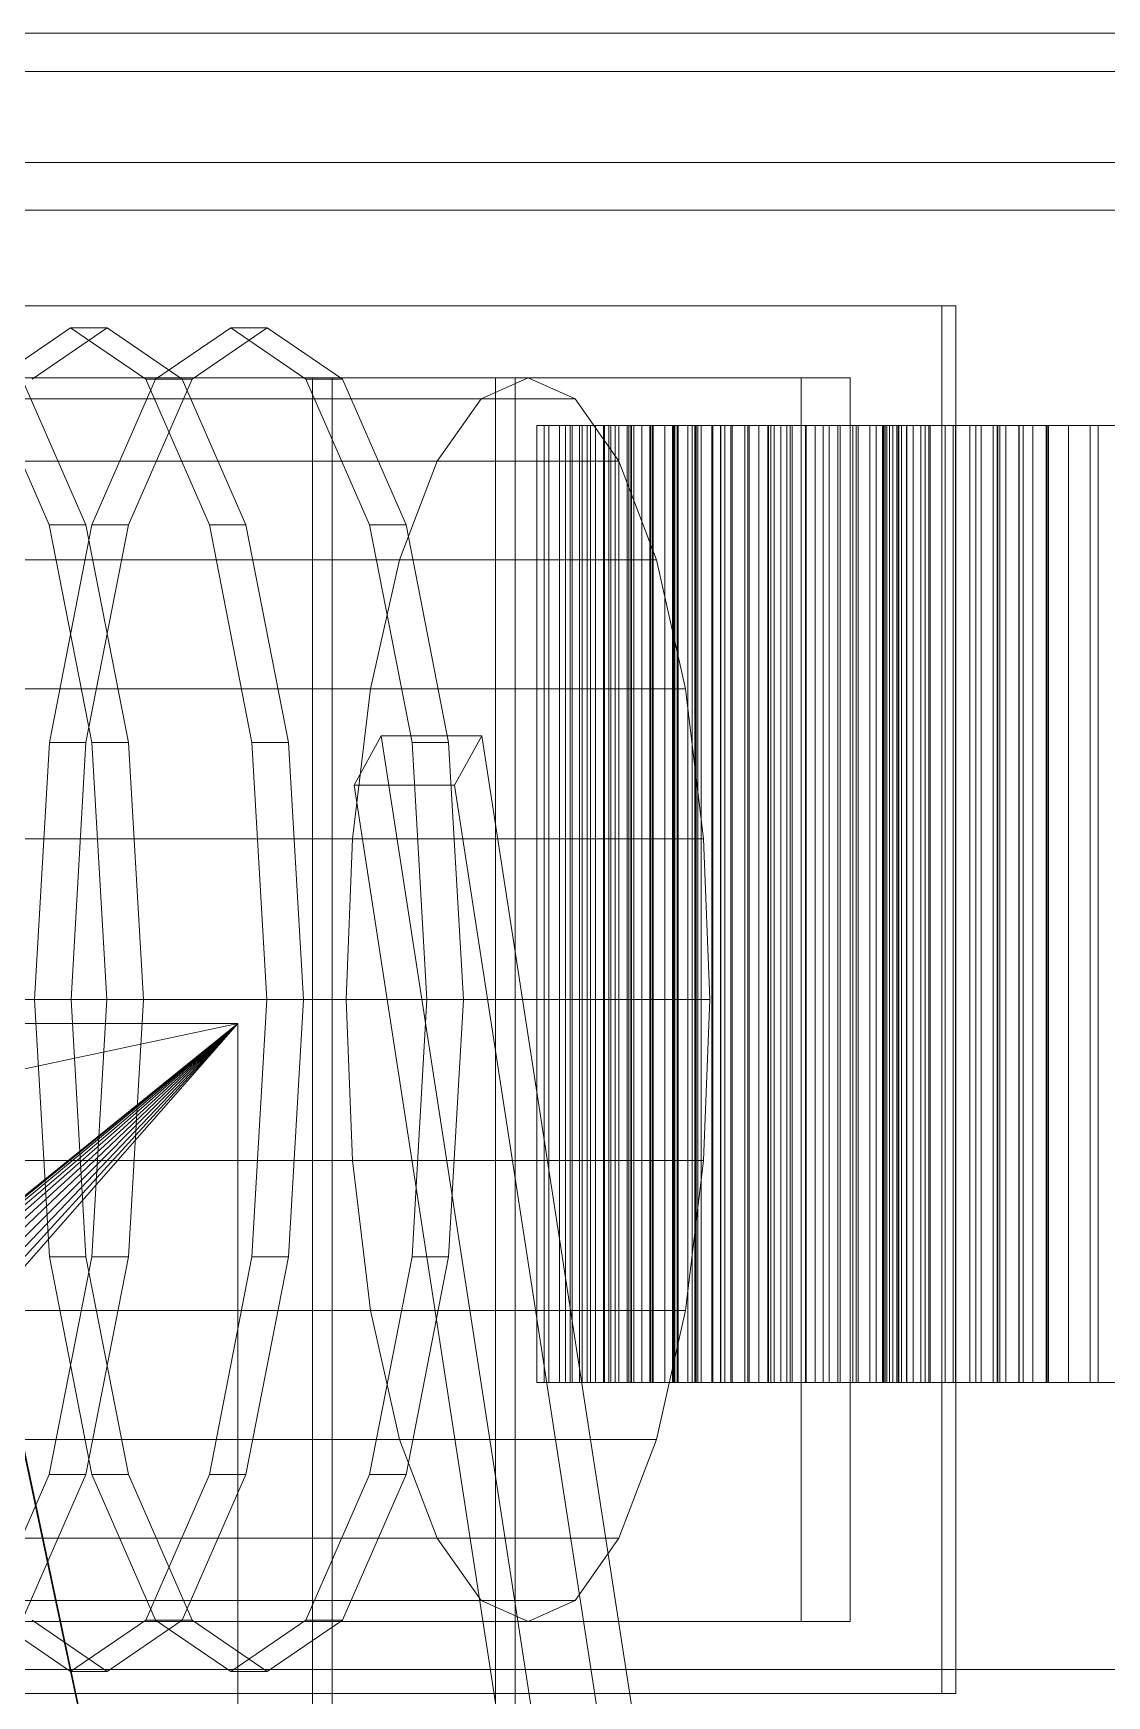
# Model space of a CAD drawing. Header units: millimetres. Extents: x -1970 to 34302, y -65268 to 6837.
# Drawn here: x 24810.4 to 25034.8, y -17515.5 to -17168 of the extents above; entities that cross this region are included whole.
import ezdxf

# ---------------------------------------------------------------- set-up
doc = ezdxf.new("R2010")
doc.units = ezdxf.units.MM
doc.layers.add('superior_briquetadora', color=7, linetype='Continuous', lineweight=0)
doc.layers.add('superior_C02', color=7, linetype='Continuous', lineweight=0)

msp = doc.modelspace()

# ---------------------------------------------------------------- linework, layer by layer
at = {"layer": 'superior_briquetadora'}
for p, q in [((24915.716, -17250), (24915.716, -17450)), ((24920.433, -17250), (24915.716, -17250)), ((24917.219, -17250), (24917.219, -17450)), ((24921.719, -17250), (24917.219, -17250)), ((24917.219, -17250), (24918.185, -17250)), ((24918.185, -17250), (24918.185, -17450)), ((24918.185, -17250), (24923.073, -17250)), ((24920.433, -17250), (24920.433, -17450)), ((24925.156, -17250), (24920.433, -17250)), ((24921.719, -17250), (24921.719, -17450)), ((24926.242, -17250), (24921.719, -17250)), ((24922.68, -17250), (24922.68, -17450)), ((24926.92, -17250), (24922.68, -17250)), ((24922.68, -17250), (24924.603, -17250)), ((24923.073, -17250), (24923.073, -17450)), ((24923.073, -17250), (24927.951, -17250)), ((24924.603, -17250), (24924.603, -17450)), ((24924.603, -17250), (24929.615, -17250)), ((24925.156, -17250), (24925.156, -17450)), ((24929.883, -17250), (24925.156, -17250)), ((24926.242, -17250), (24926.242, -17450)), ((24930.788, -17250), (24926.242, -17250)), ((24926.92, -17250), (24926.92, -17450)), ((24931.2, -17250), (24926.92, -17250)), ((24927.951, -17250), (24927.951, -17450)), ((24927.951, -17250), (24932.814, -17250)), ((24929.615, -17250), (24929.615, -17450)), ((24929.615, -17250), (24934.6, -17250)), ((24929.883, -17250), (24929.883, -17450)), ((24934.612, -17250), (24929.883, -17250)), ((24930.788, -17250), (24930.788, -17450)), ((24935.355, -17250), (24930.788, -17250)), ((24931.2, -17250), (24931.2, -17450)), ((24935.52, -17250), (24931.2, -17250)), ((24932.046, -17250), (24932.046, -17450)), ((24935.985, -17250), (24932.046, -17250)), ((24932.046, -17250), (24934.908, -17250)), ((24932.814, -17250), (24932.814, -17450)), ((24932.814, -17250), (24937.66, -17250)), ((24934.6, -17250), (24934.6, -17450)), ((24934.6, -17250), (24939.553, -17250)), ((24934.612, -17250), (24934.612, -17450)), ((24939.34, -17250), (24934.612, -17250)), ((24934.908, -17250), (24934.908, -17450)), ((24934.908, -17250), (24939.996, -17250)), ((24935.355, -17250), (24935.355, -17450)), ((24939.941, -17250), (24935.355, -17250)), ((24935.52, -17250), (24935.52, -17450)), ((24939.88, -17250), (24935.52, -17250)), ((24935.985, -17250), (24935.985, -17450)), ((24939.981, -17250), (24935.985, -17250)), ((24937.66, -17250), (24937.66, -17450)), ((24937.66, -17250), (24942.484, -17250)), ((24939.34, -17250), (24939.34, -17450)), ((24944.064, -17250), (24939.34, -17250)), ((24939.553, -17250), (24939.553, -17450)), ((24939.553, -17250), (24944.469, -17250)), ((24939.88, -17250), (24939.88, -17450)), ((24944.281, -17250), (24939.88, -17250)), ((24939.941, -17250), (24939.941, -17450)), ((24944.548, -17250), (24939.941, -17250)), ((24939.981, -17250), (24939.981, -17450)), ((24944.034, -17250), (24939.981, -17250)), ((24939.996, -17250), (24939.996, -17450)), ((24939.996, -17250), (24945.04, -17250)), ((24942.484, -17250), (24942.484, -17450)), ((24942.484, -17250), (24947.28, -17250)), ((24944.034, -17250), (24944.034, -17450)), ((24948.145, -17250), (24944.034, -17250)), ((24944.064, -17250), (24944.064, -17450)), ((24944.548, -17250), (24944.064, -17250)), ((24944.281, -17250), (24944.281, -17450)), ((24948.726, -17250), (24944.281, -17250)), ((24944.469, -17250), (24944.469, -17450)), ((24944.469, -17250), (24949.343, -17250)), ((24944.548, -17250), (24944.548, -17450)), ((24945.04, -17250), (24945.04, -17450)), ((24945.04, -17250), (24950.034, -17250)), ((24945.227, -17250), (24945.227, -17450)), ((24948.827, -17250), (24945.227, -17250)), ((24945.227, -17250), (24949, -17250)), ((24947.28, -17250), (24947.28, -17450)), ((24947.28, -17250), (24948.726, -17250)), ((24948.145, -17250), (24948.145, -17450)), ((24952.318, -17250), (24948.145, -17250)), ((24948.726, -17250), (24948.726, -17450)), ((24948.827, -17250), (24948.827, -17450)), ((24952.5, -17250), (24948.827, -17250)), ((24949, -17250), (24949, -17450)), ((24949, -17250), (24954.115, -17250)), ((24949.343, -17250), (24949.343, -17450)), ((24949.343, -17250), (24954.165, -17250)), ((24950.034, -17250), (24950.034, -17450)), ((24950.034, -17250), (24954.974, -17250)), ((24952.318, -17250), (24952.318, -17450)), ((24956.558, -17250), (24952.318, -17250)), ((24952.5, -17250), (24952.5, -17450)), ((24956.247, -17250), (24952.5, -17250)), ((24954.115, -17250), (24954.115, -17450)), ((24954.115, -17250), (24959.169, -17250)), ((24954.165, -17250), (24954.165, -17450)), ((24954.165, -17250), (24956.558, -17250)), ((24954.974, -17250), (24954.974, -17450)), ((24954.974, -17250), (24959.85, -17250)), ((24956.247, -17250), (24956.247, -17450)), ((24960.07, -17250), (24956.247, -17250)), ((24956.558, -17250), (24956.558, -17450)), ((24959.169, -17250), (24959.169, -17450)), ((24959.169, -17250), (24964.158, -17250)), ((24959.85, -17250), (24959.85, -17450)), ((24959.85, -17250), (24964.651, -17250)), ((24960.07, -17250), (24960.07, -17450)), ((24963.975, -17250), (24960.07, -17250)), ((24962.096, -17250), (24962.096, -17450)), ((24965.323, -17250), (24962.096, -17250)), ((24962.096, -17250), (24966.744, -17250)), ((24963.975, -17250), (24963.975, -17450)), ((24967.969, -17250), (24963.975, -17250)), ((24964.158, -17250), (24964.158, -17450)), ((24964.158, -17250), (24969.072, -17250)), ((24964.651, -17250), (24964.651, -17450)), ((24964.651, -17250), (24967.969, -17250)), ((24965.323, -17250), (24965.323, -17450)), ((24968.637, -17250), (24965.323, -17250)), ((24966.744, -17250), (24966.744, -17450)), ((24966.744, -17250), (24971.837, -17250)), ((24967.969, -17250), (24967.969, -17450)), ((24968.637, -17250), (24968.637, -17450)), ((24972.042, -17250), (24968.637, -17250)), ((24969.072, -17250), (24969.072, -17450)), ((24969.072, -17250), (24973.904, -17250)), ((24971.837, -17250), (24971.837, -17450)), ((24971.837, -17250), (24976.853, -17250)), ((24972.042, -17250), (24972.042, -17450)), ((24975.541, -17250), (24972.042, -17250)), ((24973.904, -17250), (24973.904, -17450)), ((24973.904, -17250), (24978.639, -17250)), ((24975.541, -17250), (24975.541, -17450)), ((24979.14, -17250), (24975.541, -17250)), ((24976.853, -17250), (24976.853, -17450)), ((24976.853, -17250), (24981.787, -17250)), ((24978.639, -17250), (24978.639, -17450)), ((24978.639, -17250), (24982.85, -17250)), ((24979.14, -17250), (24979.14, -17450)), ((24982.85, -17250), (24979.14, -17250)), ((24981.787, -17250), (24981.787, -17450)), ((24981.787, -17250), (24986.629, -17250)), ((24982.491, -17250), (24982.491, -17450)), ((24985.313, -17250), (24982.491, -17250)), ((24982.491, -17250), (24987.969, -17250)), ((24982.85, -17250), (24982.85, -17450)), ((24985.313, -17250), (24985.313, -17450)), ((24988.237, -17250), (24985.313, -17250)), ((24986.629, -17250), (24986.629, -17450)), ((24986.629, -17250), (24991.37, -17250)), ((24987.969, -17250), (24987.969, -17450)), ((24987.969, -17250), (24992.99, -17250)), ((24988.187, -17250), (24988.263, -17250)), ((24988.187, -17450), (24988.187, -17250)), ((24988.237, -17250), (24988.237, -17450)), ((24991.267, -17250), (24988.237, -17250)), ((24988.263, -17250), (24988.494, -17250)), ((24988.263, -17450), (24988.263, -17250)), ((24988.494, -17250), (24988.877, -17250)), ((24988.494, -17450), (24988.494, -17250)), ((24988.877, -17250), (24989.414, -17250)), ((24988.877, -17450), (24988.877, -17250)), ((24989.414, -17250), (24990.104, -17250)), ((24989.414, -17450), (24989.414, -17250)), ((24990.104, -17250), (24990.946, -17250)), ((24990.104, -17450), (24990.104, -17250)), ((24990.946, -17250), (24991.941, -17250)), ((24990.946, -17450), (24990.946, -17250)), ((24991.267, -17250), (24991.267, -17450)), ((24994.407, -17250), (24991.267, -17250)), ((24991.37, -17250), (24991.37, -17450)), ((24991.37, -17250), (24995.992, -17250)), ((24991.941, -17250), (24993.088, -17250)), ((24991.941, -17450), (24991.941, -17250)), ((24992.99, -17250), (24992.99, -17450)), ((24992.99, -17250), (24997.92, -17250)), ((24996.854, -17250), (24993.088, -17250)), ((24993.088, -17450), (24993.088, -17250)), ((24994.407, -17250), (24994.407, -17450)), ((24997.666, -17250), (24994.407, -17250)), ((24995.992, -17250), (24995.992, -17450)), ((24995.992, -17250), (25001.056, -17250)), ((25003.221, -17250), (24996.854, -17250)), ((24996.854, -17450), (24996.854, -17250)), ((24997.666, -17250), (24997.666, -17450)), ((25001.056, -17250), (24997.666, -17250)), ((24997.92, -17250), (24997.92, -17450)), ((24997.92, -17250), (25002.752, -17250)), ((25001.056, -17250), (25001.056, -17450)), ((25002.752, -17250), (25002.752, -17450)), ((25002.752, -17250), (25007.476, -17250)), ((25011.945, -17250), (25003.221, -17250)), ((25003.221, -17450), (25003.221, -17250)), ((25006.215, -17250), (25006.215, -17450)), ((25008.605, -17250), (25006.215, -17250)), ((25006.215, -17250), (25012.471, -17250)), ((25007.476, -17250), (25007.476, -17450)), ((25007.476, -17250), (25012.08, -17250)), ((25008.605, -17250), (25008.605, -17450)), ((25011.111, -17250), (25008.605, -17250)), ((25011.111, -17250), (25011.111, -17450)), ((25013.737, -17250), (25011.111, -17250)), ((25022.69, -17250), (25011.945, -17250)), ((25011.945, -17450), (25011.945, -17250)), ((25012.08, -17250), (25012.08, -17450)), ((25012.08, -17250), (25016.545, -17250)), ((25012.471, -17250), (25012.471, -17450)), ((25012.471, -17250), (25017.372, -17250)), ((25013.737, -17250), (25013.737, -17450)), ((25016.488, -17250), (25013.737, -17250)), ((25016.488, -17250), (25016.488, -17450)), ((25019.375, -17250), (25016.488, -17250)), ((25016.545, -17250), (25016.545, -17450)), ((25016.545, -17250), (25022.413, -17250)), ((25017.372, -17250), (25017.372, -17450)), ((25017.372, -17250), (25022.168, -17250)), ((25019.375, -17250), (25019.375, -17450)), ((25022.413, -17250), (25019.375, -17250)), ((25022.168, -17250), (25022.168, -17450)), ((25022.168, -17250), (25026.851, -17250)), ((25022.413, -17250), (25022.413, -17450)), ((25035.043, -17250), (25022.69, -17250)), ((25022.69, -17450), (25022.69, -17250)), ((25026.851, -17250), (25026.851, -17450)), ((25026.851, -17250), (25031.411, -17250)), ((25031.411, -17250), (25031.411, -17450)), ((25031.411, -17250), (25035.834, -17250)), ((25033.039, -17250), (25033.039, -17450)), ((25034.975, -17250), (25033.039, -17250)), ((25033.039, -17250), (25040.012, -17250)), ((24553.187, -17375), (24853.187, -17375)), ((24853.187, -17375), (24611.431, -17426.173)), ((24853.187, -17375), (24613.187, -17426)), ((24853.187, -17375), (24788.186, -17427.517)), ((24853.187, -17375), (24789.742, -17426.685)), ((24853.187, -17375), (24791.431, -17426.173)), ((24853.187, -17375), (24793.187, -17426)), ((24853.187, -17375), (24794.942, -17426.173)), ((24853.187, -17375), (24796.631, -17426.685)), ((24853.187, -17375), (24798.187, -17427.517)), ((24853.187, -17375), (24799.551, -17428.636)), ((24853.187, -17375), (24800.67, -17430)), ((24853.187, -17375), (24801.501, -17431.556)), ((24853.187, -17375), (24802.014, -17433.244)), ((24853.187, -17375), (24853.187, -17675)), ((24853.187, -17675), (24802.014, -17433.244)), ((24853.187, -17675), (24802.187, -17435)), ((24920.433, -17450), (24915.716, -17450)), ((24921.719, -17450), (24917.219, -17450)), ((24917.219, -17450), (24918.185, -17450)), ((24918.185, -17450), (24923.073, -17450)), ((24925.156, -17450), (24920.433, -17450)), ((24926.242, -17450), (24921.719, -17450)), ((24926.92, -17450), (24922.68, -17450)), ((24922.68, -17450), (24924.603, -17450)), ((24923.073, -17450), (24927.951, -17450)), ((24924.603, -17450), (24929.615, -17450)), ((24929.883, -17450), (24925.156, -17450)), ((24930.788, -17450), (24926.242, -17450)), ((24931.2, -17450), (24926.92, -17450)), ((24927.951, -17450), (24932.814, -17450)), ((24929.615, -17450), (24934.6, -17450)), ((24934.612, -17450), (24929.883, -17450)), ((24935.355, -17450), (24930.788, -17450)), ((24935.52, -17450), (24931.2, -17450)), ((24935.985, -17450), (24932.046, -17450)), ((24932.046, -17450), (24934.908, -17450)), ((24932.814, -17450), (24937.66, -17450)), ((24934.6, -17450), (24939.553, -17450)), ((24939.34, -17450), (24934.612, -17450)), ((24934.908, -17450), (24939.996, -17450)), ((24939.941, -17450), (24935.355, -17450)), ((24939.88, -17450), (24935.52, -17450)), ((24939.981, -17450), (24935.985, -17450)), ((24937.66, -17450), (24942.484, -17450)), ((24944.064, -17450), (24939.34, -17450)), ((24939.553, -17450), (24944.469, -17450)), ((24944.281, -17450), (24939.88, -17450)), ((24944.548, -17450), (24939.941, -17450)), ((24944.034, -17450), (24939.981, -17450)), ((24939.996, -17450), (24945.04, -17450)), ((24942.484, -17450), (24947.28, -17450)), ((24948.145, -17450), (24944.034, -17450)), ((24944.548, -17450), (24944.064, -17450)), ((24948.726, -17450), (24944.281, -17450)), ((24944.469, -17450), (24949.343, -17450)), ((24945.04, -17450), (24950.034, -17450)), ((24948.827, -17450), (24945.227, -17450)), ((24945.227, -17450), (24949, -17450)), ((24947.28, -17450), (24948.726, -17450)), ((24952.318, -17450), (24948.145, -17450)), ((24952.5, -17450), (24948.827, -17450)), ((24949, -17450), (24954.115, -17450)), ((24949.343, -17450), (24954.165, -17450)), ((24950.034, -17450), (24954.974, -17450)), ((24956.558, -17450), (24952.318, -17450)), ((24956.247, -17450), (24952.5, -17450)), ((24954.115, -17450), (24959.169, -17450)), ((24954.165, -17450), (24956.558, -17450)), ((24954.974, -17450), (24959.85, -17450)), ((24960.07, -17450), (24956.247, -17450)), ((24959.169, -17450), (24964.158, -17450)), ((24959.85, -17450), (24964.651, -17450)), ((24963.975, -17450), (24960.07, -17450)), ((24965.323, -17450), (24962.096, -17450)), ((24962.096, -17450), (24966.744, -17450)), ((24967.969, -17450), (24963.975, -17450)), ((24964.158, -17450), (24969.072, -17450)), ((24964.651, -17450), (24967.969, -17450)), ((24968.637, -17450), (24965.323, -17450)), ((24966.744, -17450), (24971.837, -17450)), ((24972.042, -17450), (24968.637, -17450)), ((24969.072, -17450), (24973.904, -17450)), ((24971.837, -17450), (24976.853, -17450)), ((24975.541, -17450), (24972.042, -17450)), ((24973.904, -17450), (24978.639, -17450)), ((24979.14, -17450), (24975.541, -17450)), ((24976.853, -17450), (24981.787, -17450)), ((24978.639, -17450), (24982.85, -17450)), ((24982.85, -17450), (24979.14, -17450)), ((24981.787, -17450), (24986.629, -17450)), ((24985.313, -17450), (24982.491, -17450)), ((24982.491, -17450), (24987.969, -17450)), ((24988.237, -17450), (24985.313, -17450)), ((24986.629, -17450), (24991.37, -17450)), ((24987.969, -17450), (24992.99, -17450)), ((24988.263, -17450), (24988.187, -17450)), ((24991.267, -17450), (24988.237, -17450)), ((24988.494, -17450), (24988.263, -17450)), ((24988.877, -17450), (24988.494, -17450)), ((24989.414, -17450), (24988.877, -17450)), ((24990.104, -17450), (24989.414, -17450)), ((24990.946, -17450), (24990.104, -17450)), ((24991.941, -17450), (24990.946, -17450)), ((24994.407, -17450), (24991.267, -17450)), ((24991.37, -17450), (24995.992, -17450)), ((24993.088, -17450), (24991.941, -17450)), ((24992.99, -17450), (24997.92, -17450)), ((24996.854, -17450), (24993.088, -17450)), ((24997.666, -17450), (24994.407, -17450)), ((24995.992, -17450), (25001.056, -17450)), ((25003.221, -17450), (24996.854, -17450)), ((25001.056, -17450), (24997.666, -17450)), ((24997.92, -17450), (25002.752, -17450)), ((25002.752, -17450), (25007.476, -17450)), ((25003.221, -17450), (25011.945, -17450)), ((25008.605, -17450), (25006.215, -17450)), ((25006.215, -17450), (25012.471, -17450)), ((25007.476, -17450), (25012.08, -17450)), ((25011.111, -17450), (25008.605, -17450)), ((25013.737, -17450), (25011.111, -17450)), ((25011.945, -17450), (25022.69, -17450)), ((25012.08, -17450), (25016.545, -17450)), ((25012.471, -17450), (25017.372, -17450)), ((25016.488, -17450), (25013.737, -17450)), ((25019.375, -17450), (25016.488, -17450)), ((25016.545, -17450), (25022.413, -17450)), ((25017.372, -17450), (25022.168, -17450)), ((25022.413, -17450), (25019.375, -17450)), ((25022.168, -17450), (25026.851, -17450)), ((25022.69, -17450), (25035.043, -17450)), ((25026.851, -17450), (25031.411, -17450)), ((25031.411, -17450), (25035.834, -17450)), ((25034.975, -17450), (25033.039, -17450)), ((25033.039, -17450), (25040.012, -17450)), ((24628.187, -17510), (26828.187, -17510))]:
    msp.add_line(p, q, dxfattribs=at)
at = {"layer": 'superior_C02'}
for p, q in [((24350.102, -17168), (25349.096, -17168)), ((25367.278, -17168), (24368.284, -17168)), ((24350.102, -17176), (25349.096, -17176)), ((24368.284, -17176), (25367.278, -17176)), ((24351.24, -17195), (25345.183, -17195)), ((25345.94, -17195), (24351.997, -17195)), ((24361.859, -17195), (25362.723, -17195)), ((25363.004, -17195), (24362.14, -17195)), ((24351.24, -17205), (25345.183, -17205)), ((24351.997, -17205), (25345.94, -17205)), ((24361.859, -17205), (25362.723, -17205)), ((24362.14, -17205), (25363.004, -17205)), ((25000.346, -17225), (24273.53, -17225)), ((24276.453, -17225), (25003.269, -17225)), ((25000.346, -17515), (25000.346, -17225)), ((25000.346, -17225), (25003.269, -17225)), ((25003.269, -17225), (25003.269, -17515)), ((24802.532, -17240.287), (24818.235, -17229.6)), ((24825.886, -17229.6), (24810.183, -17240.287)), ((24818.235, -17229.6), (24833.938, -17240.287)), ((24825.886, -17229.6), (24818.235, -17229.6)), ((24841.589, -17240.287), (24825.886, -17229.6)), ((24836.004, -17240.287), (24851.707, -17229.6)), ((24859.358, -17229.6), (24843.655, -17240.287)), ((24851.707, -17229.6), (24867.41, -17240.287)), ((24859.358, -17229.6), (24851.707, -17229.6)), ((24875.061, -17240.287), (24859.358, -17229.6)), ((24913.869, -17240), (24454.827, -17240)), ((24970.99, -17240), (24473.695, -17240)), ((24483.924, -17240), (24981.22, -17240)), ((24800.467, -17240.287), (24813.779, -17270.722)), ((24821.43, -17270.722), (24808.117, -17240.287)), ((24822.692, -17270.722), (24836.004, -17240.287)), ((24843.655, -17240.287), (24830.342, -17270.722)), ((24833.938, -17240.287), (24847.251, -17270.722)), ((24833.938, -17240.287), (24841.589, -17240.287)), ((24836.004, -17240.287), (24843.655, -17240.287)), ((24854.901, -17270.722), (24841.589, -17240.287)), ((24867.41, -17240.287), (24880.723, -17270.722)), ((24867.41, -17240.287), (24875.061, -17240.287)), ((24907.051, -17240), (24868.797, -17240)), ((24868.797, -17240), (24868.797, -17585)), ((24872.889, -17240), (24868.797, -17240)), ((24872.889, -17585), (24872.889, -17240)), ((24872.889, -17240), (24911.142, -17240)), ((24888.373, -17270.722), (24875.061, -17240.287)), ((24913.869, -17240), (24904.035, -17244.43)), ((24907.051, -17585), (24907.051, -17240)), ((24907.051, -17240), (24911.142, -17240)), ((24911.142, -17240), (24911.142, -17585)), ((24923.703, -17244.43), (24913.869, -17240)), ((24970.99, -17500), (24970.99, -17240)), ((24970.99, -17240), (24981.22, -17240)), ((24981.22, -17240), (24981.22, -17500)), ((24444.993, -17244.43), (24904.035, -17244.43)), ((24464.661, -17244.43), (24923.703, -17244.43)), ((24904.035, -17244.43), (24894.872, -17257.417)), ((24932.866, -17257.417), (24923.703, -17244.43)), ((24435.83, -17257.417), (24894.872, -17257.417)), ((24473.824, -17257.417), (24932.866, -17257.417)), ((24894.872, -17257.417), (24887.003, -17278.076)), ((24940.735, -17278.076), (24932.866, -17257.417)), ((24813.779, -17270.722), (24822.674, -17316.271)), ((24813.779, -17270.722), (24821.43, -17270.722)), ((24813.797, -17316.271), (24822.692, -17270.722)), ((24830.325, -17316.271), (24821.43, -17270.722)), ((24830.342, -17270.722), (24821.447, -17316.271)), ((24822.692, -17270.722), (24830.342, -17270.722)), ((24847.251, -17270.722), (24856.146, -17316.271)), ((24847.251, -17270.722), (24854.901, -17270.722)), ((24863.797, -17316.271), (24854.901, -17270.722)), ((24880.723, -17270.722), (24889.618, -17316.271)), ((24880.723, -17270.722), (24888.373, -17270.722)), ((24897.268, -17316.271), (24888.373, -17270.722)), ((24427.961, -17278.076), (24887.003, -17278.076)), ((24481.693, -17278.076), (24940.735, -17278.076)), ((24887.003, -17278.076), (24880.965, -17305)), ((24946.773, -17305), (24940.735, -17278.076)), ((24421.923, -17305), (24880.965, -17305)), ((24487.731, -17305), (24946.773, -17305)), ((24880.965, -17305), (24877.169, -17336.354)), ((24950.569, -17336.354), (24946.773, -17305)), ((24883.17, -17314.864), (24877.484, -17325.136)), ((24904.209, -17314.864), (24883.17, -17314.864)), ((24921.749, -17564.864), (24883.17, -17314.864)), ((24898.523, -17325.136), (24904.209, -17314.864)), ((24942.788, -17564.864), (24904.209, -17314.864)), ((24810.673, -17370), (24813.797, -17316.271)), ((24813.797, -17316.271), (24821.447, -17316.271)), ((24821.447, -17316.271), (24818.324, -17370)), ((24822.674, -17316.271), (24825.798, -17370)), ((24822.674, -17316.271), (24830.325, -17316.271)), ((24833.448, -17370), (24830.325, -17316.271)), ((24856.146, -17316.271), (24859.269, -17370)), ((24856.146, -17316.271), (24863.797, -17316.271)), ((24866.92, -17370), (24863.797, -17316.271)), ((24889.618, -17316.271), (24892.741, -17370)), ((24889.618, -17316.271), (24897.268, -17316.271)), ((24900.392, -17370), (24897.268, -17316.271)), ((24877.484, -17325.136), (24898.523, -17325.136)), ((24877.484, -17325.136), (24916.063, -17575.136)), ((24937.102, -17575.136), (24898.523, -17325.136)), ((24418.127, -17336.354), (24877.169, -17336.354)), ((24491.527, -17336.354), (24950.569, -17336.354)), ((24877.169, -17336.354), (24875.874, -17370)), ((24951.864, -17370), (24950.569, -17336.354)), ((24416.833, -17370), (24875.874, -17370)), ((24492.822, -17370), (24951.864, -17370)), ((24813.797, -17423.729), (24810.673, -17370)), ((24810.673, -17370), (24818.324, -17370)), ((24818.324, -17370), (24821.447, -17423.729)), ((24825.798, -17370), (24822.674, -17423.729)), ((24825.798, -17370), (24833.448, -17370)), ((24830.325, -17423.729), (24833.448, -17370)), ((24859.269, -17370), (24856.146, -17423.729)), ((24859.269, -17370), (24866.92, -17370)), ((24863.797, -17423.729), (24866.92, -17370)), ((24875.874, -17370), (24877.169, -17403.646)), ((24892.741, -17370), (24889.618, -17423.729)), ((24892.741, -17370), (24900.392, -17370)), ((24897.268, -17423.729), (24900.392, -17370)), ((24950.569, -17403.646), (24951.864, -17370)), ((24418.127, -17403.646), (24877.169, -17403.646)), ((24491.527, -17403.646), (24950.569, -17403.646)), ((24877.169, -17403.646), (24880.965, -17435)), ((24946.773, -17435), (24950.569, -17403.646)), ((24822.674, -17423.729), (24813.779, -17469.278)), ((24822.692, -17469.278), (24813.797, -17423.729)), ((24813.797, -17423.729), (24821.447, -17423.729)), ((24821.43, -17469.278), (24830.325, -17423.729)), ((24821.447, -17423.729), (24830.342, -17469.278)), ((24822.674, -17423.729), (24830.325, -17423.729)), ((24856.146, -17423.729), (24847.251, -17469.278)), ((24854.901, -17469.278), (24863.797, -17423.729)), ((24856.146, -17423.729), (24863.797, -17423.729)), ((24889.618, -17423.729), (24880.723, -17469.278)), ((24888.373, -17469.278), (24897.268, -17423.729)), ((24889.618, -17423.729), (24897.268, -17423.729)), ((24421.923, -17435), (24880.965, -17435)), ((24487.731, -17435), (24946.773, -17435)), ((24880.965, -17435), (24887.003, -17461.924)), ((24940.735, -17461.924), (24946.773, -17435)), ((24427.961, -17461.924), (24887.003, -17461.924)), ((24481.693, -17461.924), (24940.735, -17461.924)), ((24887.003, -17461.924), (24894.872, -17482.583)), ((24932.866, -17482.583), (24940.735, -17461.924)), ((24813.779, -17469.278), (24800.467, -17499.713)), ((24808.117, -17499.713), (24821.43, -17469.278)), ((24813.779, -17469.278), (24821.43, -17469.278)), ((24836.004, -17499.713), (24822.692, -17469.278)), ((24822.692, -17469.278), (24830.342, -17469.278)), ((24830.342, -17469.278), (24843.655, -17499.713)), ((24847.251, -17469.278), (24833.938, -17499.713)), ((24841.589, -17499.713), (24854.901, -17469.278)), ((24847.251, -17469.278), (24854.901, -17469.278)), ((24880.723, -17469.278), (24867.41, -17499.713)), ((24875.061, -17499.713), (24888.373, -17469.278)), ((24880.723, -17469.278), (24888.373, -17469.278)), ((24435.83, -17482.583), (24894.872, -17482.583)), ((24473.824, -17482.583), (24932.866, -17482.583)), ((24894.872, -17482.583), (24904.035, -17495.57)), ((24923.703, -17495.57), (24932.866, -17482.583)), ((24444.993, -17495.57), (24904.035, -17495.57)), ((24464.661, -17495.57), (24923.703, -17495.57)), ((24904.035, -17495.57), (24913.869, -17500)), ((24913.869, -17500), (24923.703, -17495.57)), ((24454.827, -17500), (24913.869, -17500)), ((24473.695, -17500), (24970.99, -17500)), ((24981.22, -17500), (24483.924, -17500)), ((24818.235, -17510.4), (24802.532, -17499.713)), ((24810.183, -17499.713), (24825.886, -17510.4)), ((24833.938, -17499.713), (24818.235, -17510.4)), ((24825.886, -17510.4), (24841.589, -17499.713)), ((24833.938, -17499.713), (24841.589, -17499.713)), ((24851.707, -17510.4), (24836.004, -17499.713)), ((24836.004, -17499.713), (24843.655, -17499.713)), ((24843.655, -17499.713), (24859.358, -17510.4)), ((24867.41, -17499.713), (24851.707, -17510.4)), ((24859.358, -17510.4), (24875.061, -17499.713)), ((24867.41, -17499.713), (24875.061, -17499.713)), ((24981.22, -17500), (24970.99, -17500)), ((24818.235, -17510.4), (24825.886, -17510.4)), ((24851.707, -17510.4), (24859.358, -17510.4)), ((24273.53, -17515), (25000.346, -17515)), ((25003.269, -17515), (24276.453, -17515)), ((25003.269, -17515), (25000.346, -17515))]:
    msp.add_line(p, q, dxfattribs=at)

doc.saveas('drawing.dxf')
